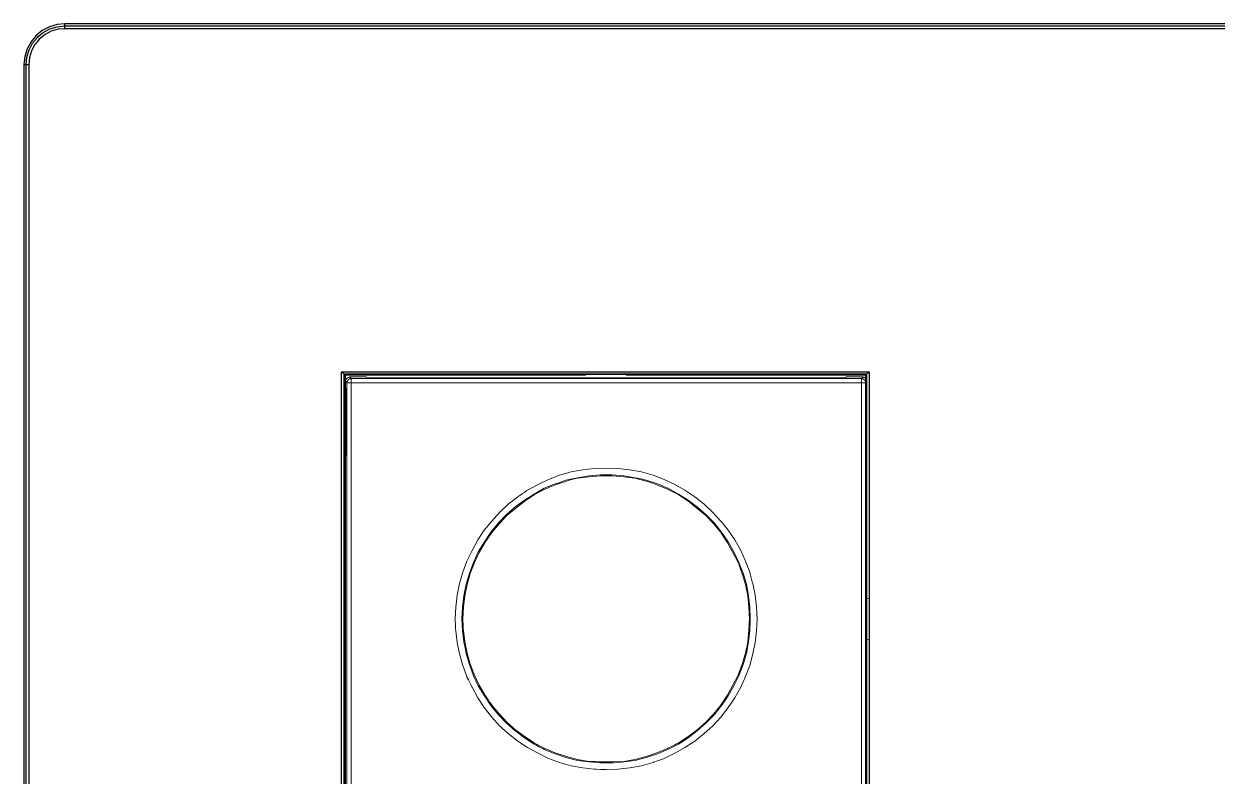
# Model space of a CAD drawing. Header units: centimetres. Extents: x -8.4 to 9.1, y -8.6 to 8.
# Drawn here: x -8.36 to 0.39, y 2.49 to 8 of the extents above; entities that cross this region are included whole.
import ezdxf

# ---------------------------------------------------------------- set-up
doc = ezdxf.new("R2010")
doc.units = ezdxf.units.CM
doc.header["$MEASUREMENT"] = 0
doc.layers.add('Layer 1', color=7, linetype='Continuous')

msp = doc.modelspace()

# ---------------------------------------------------------------- linework, layer by layer
at = {"layer": 'Layer 1', "lineweight": 25}
for points, knots in [([(-8.05745, 8.001), (-8.05745, 8.001), (-8.11389, 7.99747), (-8.11389, 7.99747), (-8.11389, 7.99747), (-8.11389, 7.99747), (-8.17034, 7.97983), (-8.17034, 7.97983), (-8.17034, 7.97983), (-8.17034, 7.97983), (-8.22325, 7.95161), (-8.22325, 7.95161), (-8.22325, 7.95161), (-8.22325, 7.95161), (-8.26912, 7.9128), (-8.26912, 7.9128), (-8.26912, 7.9128), (-8.26912, 7.9128), (-8.30439, 7.87047), (-8.30439, 7.87047), (-8.30439, 7.87047), (-8.30439, 7.87047), (-8.33262, 7.81755), (-8.33262, 7.81755), (-8.33262, 7.81755), (-8.33262, 7.81755), (-8.35025, 7.76111), (-8.35025, 7.76111), (-8.35025, 7.76111), (-8.35025, 7.76111), (-8.35731, 7.70113), (-8.35731, 7.70113)], [0, 0, 0, 0, 0.1111111, 0.1111111, 0.1111111, 0.1111111, 0.2222222, 0.2222222, 0.2222222, 0.2222222, 0.3333333, 0.3333333, 0.3333333, 0.3333333, 0.4444444, 0.4444444, 0.4444444, 0.4444445, 0.5555556, 0.5555556, 0.5555556, 0.5555556, 0.6666667, 0.6666667, 0.6666667, 0.6666667, 0.7777778, 0.7777778, 0.7777778, 0.7777778, 1, 1, 1, 1]), ([(-8.33967, 7.70113), (-8.33967, 7.70113), (-8.33614, 7.75758), (-8.33614, 7.75758), (-8.33614, 7.75758), (-8.33614, 7.75758), (-8.3185, 7.8105), (-8.3185, 7.8105), (-8.3185, 7.8105), (-8.3185, 7.8105), (-8.29381, 7.85988), (-8.29381, 7.85988), (-8.29381, 7.85988), (-8.29381, 7.85988), (-8.25853, 7.90222), (-8.25853, 7.90222), (-8.25853, 7.90222), (-8.25853, 7.90222), (-8.2162, 7.9375), (-8.2162, 7.9375), (-8.2162, 7.9375), (-8.2162, 7.9375), (-8.16681, 7.96572), (-8.16681, 7.96572), (-8.16681, 7.96572), (-8.16681, 7.96572), (-8.11389, 7.97983), (-8.11389, 7.97983), (-8.11389, 7.97983), (-8.11389, 7.97983), (-8.05745, 7.98688), (-8.05745, 7.98688)], [0, 0, 0, 0, 0.1111111, 0.1111111, 0.1111111, 0.1111111, 0.2222222, 0.2222222, 0.2222222, 0.2222222, 0.3333333, 0.3333333, 0.3333333, 0.3333333, 0.4444444, 0.4444444, 0.4444444, 0.4444445, 0.5555556, 0.5555556, 0.5555556, 0.5555556, 0.6666667, 0.6666667, 0.6666667, 0.6666667, 0.7777778, 0.7777778, 0.7777778, 0.7777778, 1, 1, 1, 1]), ([(-8.05745, 7.96572), (-8.05745, 7.96572), (-8.10684, 7.96219), (-8.10684, 7.96219), (-8.10684, 7.96219), (-8.10684, 7.96219), (-8.15623, 7.94808), (-8.15623, 7.94808), (-8.15623, 7.94808), (-8.15623, 7.94808), (-8.20209, 7.92338), (-8.20209, 7.92338), (-8.20209, 7.92338), (-8.20209, 7.92338), (-8.24442, 7.88811), (-8.24442, 7.88811), (-8.24442, 7.88811), (-8.24442, 7.88811), (-8.27617, 7.8493), (-8.27617, 7.8493), (-8.27617, 7.8493), (-8.27617, 7.8493), (-8.30087, 7.80344), (-8.30087, 7.80344), (-8.30087, 7.80344), (-8.30087, 7.80344), (-8.31498, 7.75405), (-8.31498, 7.75405), (-8.31498, 7.75405), (-8.31498, 7.75405), (-8.32203, 7.70113), (-8.32203, 7.70113)], [0, 0, 0, 0, 0.1111111, 0.1111111, 0.1111111, 0.1111111, 0.2222222, 0.2222222, 0.2222222, 0.2222222, 0.3333333, 0.3333333, 0.3333333, 0.3333333, 0.4444444, 0.4444444, 0.4444444, 0.4444445, 0.5555556, 0.5555556, 0.5555556, 0.5555556, 0.6666667, 0.6666667, 0.6666667, 0.6666667, 0.7777778, 0.7777778, 0.7777778, 0.7777778, 1, 1, 1, 1]), ([(-8.05745, 7.96572), (-8.05745, 7.96572), (-8.05745, 7.96925), (-8.05745, 7.96925), (-8.05745, 7.96925), (-8.05745, 7.96925), (-8.05745, 7.9763), (-8.05745, 7.9763), (-8.05745, 7.9763), (-8.05745, 7.9763), (-8.05745, 7.97983), (-8.05745, 7.97983), (-8.05745, 7.97983), (-8.05745, 7.97983), (-8.05745, 7.98336), (-8.05745, 7.98336), (-8.05745, 7.98336), (-8.05745, 7.98336), (-8.05745, 7.98688), (-8.05745, 7.98688)], [0, 0, 0, 0, 0.1666667, 0.1666667, 0.1666667, 0.1666667, 0.3333333, 0.3333333, 0.3333333, 0.3333333, 0.5, 0.5, 0.5, 0.5, 0.6666667, 0.6666667, 0.6666667, 0.6666667, 1, 1, 1, 1]), ([(-8.32203, 7.70113), (-8.32203, 7.70113), (-8.32556, 7.70113), (-8.32556, 7.70113), (-8.32556, 7.70113), (-8.32556, 7.70113), (-8.32909, 7.70113), (-8.32909, 7.70113), (-8.32909, 7.70113), (-8.32909, 7.70113), (-8.33262, 7.70113), (-8.33262, 7.70113), (-8.33262, 7.70113), (-8.33262, 7.70113), (-8.33614, 7.70113), (-8.33614, 7.70113), (-8.33614, 7.70113), (-8.33614, 7.70113), (-8.33967, 7.70113), (-8.33967, 7.70113)], [0, 0, 0, 0, 0.1666667, 0.1666667, 0.1666667, 0.1666667, 0.3333333, 0.3333333, 0.3333333, 0.3333333, 0.5, 0.5, 0.5, 0.5, 0.6666667, 0.6666667, 0.6666667, 0.6666667, 1, 1, 1, 1]), ([(-6.02898, 5.45394), (-6.02898, 5.45394), (-6.02545, 5.45041), (-6.02545, 5.45041), (-6.02545, 5.45041), (-6.02545, 5.45041), (-6.02192, 5.44688), (-6.02192, 5.44688), (-6.02192, 5.44688), (-6.02192, 5.44688), (-6.01839, 5.44336), (-6.01839, 5.44336), (-6.01839, 5.44336), (-6.01839, 5.44336), (-6.01487, 5.43983), (-6.01487, 5.43983), (-6.01487, 5.43983), (-6.01487, 5.43983), (-6.01134, 5.4363), (-6.01134, 5.4363)], [0, 0, 0, 0, 0.1666667, 0.1666667, 0.1666667, 0.1666667, 0.3333333, 0.3333333, 0.3333333, 0.3333333, 0.5, 0.5, 0.5, 0.5, 0.6666667, 0.6666667, 0.6666667, 0.6666667, 1, 1, 1, 1]), ([(-2.1837, 5.4363), (-2.1837, 5.4363), (-2.1837, 5.4363), (-2.1837, 5.4363), (-2.1837, 5.4363), (-2.1837, 5.4363), (-2.18017, 5.4363), (-2.18017, 5.4363), (-2.18017, 5.4363), (-2.18017, 5.4363), (-2.18017, 5.43983), (-2.18017, 5.43983), (-2.18017, 5.43983), (-2.18017, 5.43983), (-2.17664, 5.43983), (-2.17664, 5.43983), (-2.17664, 5.43983), (-2.17664, 5.43983), (-2.17311, 5.44336), (-2.17311, 5.44336), (-2.17311, 5.44336), (-2.17311, 5.44336), (-2.16959, 5.44688), (-2.16959, 5.44688), (-2.16959, 5.44688), (-2.16959, 5.44688), (-2.16606, 5.45041), (-2.16606, 5.45041), (-2.16606, 5.45041), (-2.16606, 5.45041), (-2.16253, 5.45394), (-2.16253, 5.45394)], [0, 0, 0, 0, 0.1111111, 0.1111111, 0.1111111, 0.1111111, 0.2222222, 0.2222222, 0.2222222, 0.2222222, 0.3333333, 0.3333333, 0.3333333, 0.3333333, 0.4444444, 0.4444444, 0.4444444, 0.4444445, 0.5555556, 0.5555556, 0.5555556, 0.5555556, 0.6666667, 0.6666667, 0.6666667, 0.6666667, 0.7777778, 0.7777778, 0.7777778, 0.7777778, 1, 1, 1, 1])]:
    msp.add_open_spline(points, degree=3, knots=knots, dxfattribs=at)
for points in [[(4.33917, 8.001), (4.33917, 8.001), (-8.05745, 8.001), (-8.05745, 8.001)], [(-8.05745, 7.98688), (-8.05745, 7.98688), (-8.05745, 8.001), (-8.05745, 8.001)], [(-8.05745, 7.98688), (-8.05745, 7.98688), (4.33917, 7.98688), (4.33917, 7.98688)], [(4.33917, 7.96572), (4.33917, 7.96572), (-8.05745, 7.96572), (-8.05745, 7.96572)], [(-8.35731, 7.70113), (-8.35731, 7.70113), (-8.35731, -3.937), (-8.35731, -3.937)], [(-8.33967, 7.70113), (-8.33967, 7.70113), (-8.35731, 7.70113), (-8.35731, 7.70113)], [(-8.33967, -3.937), (-8.33967, -3.937), (-8.33967, 7.70113), (-8.33967, 7.70113)], [(-8.32203, 7.70113), (-8.32203, 7.70113), (-8.32203, -3.937), (-8.32203, -3.937)], [(-6.02898, 5.45394), (-6.02898, 5.45394), (-2.16253, 5.45394), (-2.16253, 5.45394)], [(-6.02898, -1.68981), (-6.02898, -1.68981), (-6.02898, 5.45394), (-6.02898, 5.45394)], [(-6.01134, 5.4363), (-6.01134, 5.4363), (-6.01134, -1.67217), (-6.01134, -1.67217)], [(-2.1837, 5.4363), (-2.1837, 5.4363), (-6.01134, 5.4363), (-6.01134, 5.4363)], [(-6.00781, 5.43277), (-6.00781, 5.43277), (-6.01134, 5.4363), (-6.01134, 5.4363)], [(-6.00781, 5.43277), (-6.00781, 5.43277), (-6.00781, -1.66864), (-6.00781, -1.66864)], [(-2.18723, 5.43277), (-2.18723, 5.43277), (-6.00781, 5.43277), (-6.00781, 5.43277)], [(-2.18723, 5.43277), (-2.18723, 5.43277), (-2.1837, 5.4363), (-2.1837, 5.4363)], [(-2.18723, -1.66864), (-2.18723, -1.66864), (-2.18723, 5.43277), (-2.18723, 5.43277)], [(-2.1837, -1.67217), (-2.1837, -1.67217), (-2.1837, 5.4363), (-2.1837, 5.4363)], [(-2.16253, 5.45394), (-2.16253, 5.45394), (-2.16253, -1.68981), (-2.16253, -1.68981)]]:
    msp.add_open_spline(points, degree=3, dxfattribs=at)
at = {"layer": 'Layer 1', "color": 250, "lineweight": 20}
for points in [[(-4.24038, 5.42924), (-4.24038, 5.42924), (-6.00074, 5.42924), (-6.00074, 5.42924)], [(-6.00074, 5.42924), (-6.00074, 5.42924), (-6.00074, 3.79235), (-6.00074, 3.79235)], [(-4.24038, 5.42924), (-4.24038, 5.42924), (-4.24038, 5.4363), (-4.24038, 5.4363)], [(-3.94052, 5.42924), (-3.94052, 5.42924), (-3.94052, 5.4363), (-3.94052, 5.4363)], [(-2.18016, 5.42924), (-2.18016, 5.42924), (-3.94052, 5.42924), (-3.94052, 5.42924)], [(-2.18016, 3.79235), (-2.18016, 3.79235), (-2.18016, 5.42924), (-2.18016, 5.42924)], [(-5.99016, 5.3728), (-5.99016, 5.3728), (-6.00074, 5.38338), (-6.00074, 5.38338)], [(-5.99016, 1.91558), (-5.99016, 1.91558), (-5.99016, 5.3728), (-5.99016, 5.3728)], [(-5.96899, 5.41513), (-5.96899, 5.41513), (-5.95841, 5.40455), (-5.95841, 5.40455)], [(-5.84905, 5.41513), (-5.84905, 5.41513), (-5.96899, 5.41513), (-5.96899, 5.41513)], [(-5.95841, 5.40455), (-5.95841, 5.40455), (-2.21896, 5.40455), (-2.21896, 5.40455)], [(-5.95841, 5.3728), (-5.95841, 5.3728), (-5.95841, 1.91558), (-5.95841, 1.91558)], [(-2.21896, 5.3728), (-2.21896, 5.3728), (-5.95841, 5.3728), (-5.95841, 5.3728)], [(-5.84552, 5.40808), (-5.84552, 5.40808), (-5.84905, 5.41513), (-5.84905, 5.41513)], [(-5.84552, 5.40808), (-5.84552, 5.40808), (-2.33538, 5.40808), (-2.33538, 5.40808)], [(-2.32832, 5.41513), (-2.32832, 5.41513), (-2.33538, 5.40808), (-2.33538, 5.40808)], [(-2.20838, 5.41513), (-2.20838, 5.41513), (-2.32832, 5.41513), (-2.32832, 5.41513)], [(-2.21896, 5.40455), (-2.21896, 5.40455), (-2.20838, 5.41513), (-2.20838, 5.41513)], [(-2.21896, 1.91558), (-2.21896, 1.91558), (-2.21896, 5.3728), (-2.21896, 5.3728)], [(-2.18016, 5.38338), (-2.18016, 5.38338), (-2.19074, 5.3728), (-2.19074, 5.3728)], [(-2.19074, 5.3728), (-2.19074, 5.3728), (-2.19074, 1.91558), (-2.19074, 1.91558)], [(-6.00074, 5.33047), (-6.00074, 5.33047), (-5.99368, 5.33047), (-5.99368, 5.33047)], [(-5.99368, 5.33047), (-5.99368, 5.33047), (-5.99368, 4.84363), (-5.99368, 4.84363)], [(-2.18368, 4.84363), (-2.18368, 4.84363), (-2.18368, 5.33047), (-2.18368, 5.33047)], [(-2.18368, 5.33047), (-2.18368, 5.33047), (-2.18016, 5.33047), (-2.18016, 5.33047)], [(-5.99368, 4.84363), (-5.99368, 4.84363), (-6.00074, 4.84363), (-6.00074, 4.84363)], [(-2.18016, 4.84363), (-2.18016, 4.84363), (-2.18368, 4.84363), (-2.18368, 4.84363)], [(-6.00074, 3.79235), (-6.00074, 3.79235), (-6.00781, 3.79235), (-6.00781, 3.79235)], [(-6.00074, 3.79235), (-6.00074, 3.79235), (-6.00074, 3.49249), (-6.00074, 3.49249)], [(-2.18016, 3.49249), (-2.18016, 3.49249), (-2.18016, 3.79235), (-2.18016, 3.79235)], [(-2.16958, 3.79235), (-2.16958, 3.79235), (-2.18016, 3.79235), (-2.18016, 3.79235)], [(-6.00074, 3.49249), (-6.00074, 3.49249), (-6.00781, 3.49249), (-6.00781, 3.49249)], [(-6.00074, 3.49249), (-6.00074, 3.49249), (-6.00074, 0.2681), (-6.00074, 0.2681)], [(-2.18016, 0.2681), (-2.18016, 0.2681), (-2.18016, 3.49249), (-2.18016, 3.49249)], [(-2.16958, 3.49249), (-2.16958, 3.49249), (-2.18016, 3.49249), (-2.18016, 3.49249)]]:
    msp.add_open_spline(points, degree=3, dxfattribs=at)
for points, knots in [([(-6.00074, 5.38338), (-6.00074, 5.38338), (-6.00074, 5.39044), (-6.00074, 5.39044), (-6.00074, 5.39044), (-6.00074, 5.39044), (-5.99721, 5.39397), (-5.99721, 5.39397), (-5.99721, 5.39397), (-5.99721, 5.39397), (-5.99368, 5.40102), (-5.99368, 5.40102), (-5.99368, 5.40102), (-5.99368, 5.40102), (-5.99016, 5.40455), (-5.99016, 5.40455), (-5.99016, 5.40455), (-5.99016, 5.40455), (-5.98663, 5.40808), (-5.98663, 5.40808), (-5.98663, 5.40808), (-5.98663, 5.40808), (-5.97957, 5.4116), (-5.97957, 5.4116), (-5.97957, 5.4116), (-5.97957, 5.4116), (-5.97605, 5.4116), (-5.97605, 5.4116), (-5.97605, 5.4116), (-5.97605, 5.4116), (-5.96899, 5.41513), (-5.96899, 5.41513)], [0, 0, 0, 0, 0.1111111, 0.1111111, 0.1111111, 0.1111111, 0.2222222, 0.2222222, 0.2222222, 0.2222222, 0.3333333, 0.3333333, 0.3333333, 0.3333333, 0.4444444, 0.4444444, 0.4444444, 0.4444445, 0.5555556, 0.5555556, 0.5555556, 0.5555556, 0.6666667, 0.6666667, 0.6666667, 0.6666667, 0.7777778, 0.7777778, 0.7777778, 0.7777778, 1, 1, 1, 1]), ([(-5.95841, 5.40455), (-5.95841, 5.40455), (-5.96546, 5.40455), (-5.96546, 5.40455), (-5.96546, 5.40455), (-5.96546, 5.40455), (-5.96899, 5.40102), (-5.96899, 5.40102), (-5.96899, 5.40102), (-5.96899, 5.40102), (-5.97605, 5.39749), (-5.97605, 5.39749), (-5.97605, 5.39749), (-5.97605, 5.39749), (-5.97957, 5.39397), (-5.97957, 5.39397), (-5.97957, 5.39397), (-5.97957, 5.39397), (-5.9831, 5.39044), (-5.9831, 5.39044), (-5.9831, 5.39044), (-5.9831, 5.39044), (-5.98663, 5.38338), (-5.98663, 5.38338), (-5.98663, 5.38338), (-5.98663, 5.38338), (-5.99016, 5.37985), (-5.99016, 5.37985), (-5.99016, 5.37985), (-5.99016, 5.37985), (-5.99016, 5.3728), (-5.99016, 5.3728)], [0, 0, 0, 0, 0.1111111, 0.1111111, 0.1111111, 0.1111111, 0.2222222, 0.2222222, 0.2222222, 0.2222222, 0.3333333, 0.3333333, 0.3333333, 0.3333333, 0.4444444, 0.4444444, 0.4444444, 0.4444445, 0.5555556, 0.5555556, 0.5555556, 0.5555556, 0.6666667, 0.6666667, 0.6666667, 0.6666667, 0.7777778, 0.7777778, 0.7777778, 0.7777778, 1, 1, 1, 1]), ([(-5.99016, 5.3728), (-5.99016, 5.3728), (-5.99016, 5.3728), (-5.99016, 5.3728), (-5.99016, 5.3728), (-5.99016, 5.3728), (-5.98663, 5.3728), (-5.98663, 5.3728), (-5.98663, 5.3728), (-5.98663, 5.3728), (-5.9831, 5.3728), (-5.9831, 5.3728), (-5.9831, 5.3728), (-5.9831, 5.3728), (-5.97957, 5.3728), (-5.97957, 5.3728), (-5.97957, 5.3728), (-5.97957, 5.3728), (-5.97605, 5.3728), (-5.97605, 5.3728), (-5.97605, 5.3728), (-5.97605, 5.3728), (-5.96899, 5.3728), (-5.96899, 5.3728), (-5.96899, 5.3728), (-5.96899, 5.3728), (-5.96546, 5.3728), (-5.96546, 5.3728), (-5.96546, 5.3728), (-5.96546, 5.3728), (-5.95841, 5.3728), (-5.95841, 5.3728)], [0, 0, 0, 0, 0.1111111, 0.1111111, 0.1111111, 0.1111111, 0.2222222, 0.2222222, 0.2222222, 0.2222222, 0.3333333, 0.3333333, 0.3333333, 0.3333333, 0.4444444, 0.4444444, 0.4444444, 0.4444445, 0.5555556, 0.5555556, 0.5555556, 0.5555556, 0.6666667, 0.6666667, 0.6666667, 0.6666667, 0.7777778, 0.7777778, 0.7777778, 0.7777778, 1, 1, 1, 1]), ([(-5.95841, 5.40455), (-5.95841, 5.40455), (-5.95841, 5.40455), (-5.95841, 5.40455), (-5.95841, 5.40455), (-5.95841, 5.40455), (-5.95841, 5.40102), (-5.95841, 5.40102), (-5.95841, 5.40102), (-5.95841, 5.40102), (-5.95841, 5.39749), (-5.95841, 5.39749), (-5.95841, 5.39749), (-5.95841, 5.39749), (-5.95841, 5.39397), (-5.95841, 5.39397), (-5.95841, 5.39397), (-5.95841, 5.39397), (-5.95841, 5.39044), (-5.95841, 5.39044), (-5.95841, 5.39044), (-5.95841, 5.39044), (-5.95841, 5.38338), (-5.95841, 5.38338), (-5.95841, 5.38338), (-5.95841, 5.38338), (-5.95841, 5.37985), (-5.95841, 5.37985), (-5.95841, 5.37985), (-5.95841, 5.37985), (-5.95841, 5.3728), (-5.95841, 5.3728)], [0, 0, 0, 0, 0.1111111, 0.1111111, 0.1111111, 0.1111111, 0.2222222, 0.2222222, 0.2222222, 0.2222222, 0.3333333, 0.3333333, 0.3333333, 0.3333333, 0.4444444, 0.4444444, 0.4444444, 0.4444445, 0.5555556, 0.5555556, 0.5555556, 0.5555556, 0.6666667, 0.6666667, 0.6666667, 0.6666667, 0.7777778, 0.7777778, 0.7777778, 0.7777778, 1, 1, 1, 1]), ([(-2.21896, 5.3728), (-2.21896, 5.3728), (-2.21896, 5.37985), (-2.21896, 5.37985), (-2.21896, 5.37985), (-2.21896, 5.37985), (-2.21896, 5.38338), (-2.21896, 5.38338), (-2.21896, 5.38338), (-2.21896, 5.38338), (-2.21896, 5.39044), (-2.21896, 5.39044), (-2.21896, 5.39044), (-2.21896, 5.39044), (-2.21896, 5.39397), (-2.21896, 5.39397), (-2.21896, 5.39397), (-2.21896, 5.39397), (-2.21896, 5.39749), (-2.21896, 5.39749), (-2.21896, 5.39749), (-2.21896, 5.39749), (-2.21896, 5.40102), (-2.21896, 5.40102), (-2.21896, 5.40102), (-2.21896, 5.40102), (-2.21896, 5.40455), (-2.21896, 5.40455)], [0, 0, 0, 0, 0.125, 0.125, 0.125, 0.125, 0.25, 0.25, 0.25, 0.25, 0.375, 0.375, 0.375, 0.375, 0.5, 0.5, 0.5, 0.5, 0.625, 0.625, 0.625, 0.625, 0.75, 0.75, 0.75, 0.75, 1, 1, 1, 1]), ([(-2.19074, 5.3728), (-2.19074, 5.3728), (-2.19074, 5.37985), (-2.19074, 5.37985), (-2.19074, 5.37985), (-2.19074, 5.37985), (-2.19074, 5.38338), (-2.19074, 5.38338), (-2.19074, 5.38338), (-2.19074, 5.38338), (-2.19427, 5.39044), (-2.19427, 5.39044), (-2.19427, 5.39044), (-2.19427, 5.39044), (-2.1978, 5.39397), (-2.1978, 5.39397), (-2.1978, 5.39397), (-2.1978, 5.39397), (-2.20485, 5.39749), (-2.20485, 5.39749), (-2.20485, 5.39749), (-2.20485, 5.39749), (-2.20838, 5.40102), (-2.20838, 5.40102), (-2.20838, 5.40102), (-2.20838, 5.40102), (-2.21543, 5.40455), (-2.21543, 5.40455), (-2.21543, 5.40455), (-2.21543, 5.40455), (-2.21896, 5.40455), (-2.21896, 5.40455)], [0, 0, 0, 0, 0.1111111, 0.1111111, 0.1111111, 0.1111111, 0.2222222, 0.2222222, 0.2222222, 0.2222222, 0.3333333, 0.3333333, 0.3333333, 0.3333333, 0.4444444, 0.4444444, 0.4444444, 0.4444445, 0.5555556, 0.5555556, 0.5555556, 0.5555556, 0.6666667, 0.6666667, 0.6666667, 0.6666667, 0.7777778, 0.7777778, 0.7777778, 0.7777778, 1, 1, 1, 1]), ([(-2.21896, 5.3728), (-2.21896, 5.3728), (-2.21543, 5.3728), (-2.21543, 5.3728), (-2.21543, 5.3728), (-2.21543, 5.3728), (-2.20838, 5.3728), (-2.20838, 5.3728), (-2.20838, 5.3728), (-2.20838, 5.3728), (-2.20485, 5.3728), (-2.20485, 5.3728), (-2.20485, 5.3728), (-2.20485, 5.3728), (-2.1978, 5.3728), (-2.1978, 5.3728), (-2.1978, 5.3728), (-2.1978, 5.3728), (-2.19427, 5.3728), (-2.19427, 5.3728), (-2.19427, 5.3728), (-2.19427, 5.3728), (-2.19074, 5.3728), (-2.19074, 5.3728)], [0, 0, 0, 0, 0.1428571, 0.1428571, 0.1428571, 0.1428572, 0.2857143, 0.2857143, 0.2857143, 0.2857143, 0.4285714, 0.4285714, 0.4285714, 0.4285714, 0.5714286, 0.5714286, 0.5714286, 0.5714286, 0.7142857, 0.7142857, 0.7142857, 0.7142857, 1, 1, 1, 1]), ([(-2.20838, 5.41513), (-2.20838, 5.41513), (-2.20485, 5.4116), (-2.20485, 5.4116), (-2.20485, 5.4116), (-2.20485, 5.4116), (-2.1978, 5.4116), (-2.1978, 5.4116), (-2.1978, 5.4116), (-2.1978, 5.4116), (-2.19427, 5.40808), (-2.19427, 5.40808), (-2.19427, 5.40808), (-2.19427, 5.40808), (-2.18721, 5.40455), (-2.18721, 5.40455), (-2.18721, 5.40455), (-2.18721, 5.40455), (-2.18368, 5.40102), (-2.18368, 5.40102), (-2.18368, 5.40102), (-2.18368, 5.40102), (-2.18016, 5.39397), (-2.18016, 5.39397), (-2.18016, 5.39397), (-2.18016, 5.39397), (-2.18016, 5.39044), (-2.18016, 5.39044), (-2.18016, 5.39044), (-2.18016, 5.39044), (-2.18016, 5.38338), (-2.18016, 5.38338)], [0, 0, 0, 0, 0.1111111, 0.1111111, 0.1111111, 0.1111111, 0.2222222, 0.2222222, 0.2222222, 0.2222222, 0.3333333, 0.3333333, 0.3333333, 0.3333333, 0.4444444, 0.4444444, 0.4444444, 0.4444445, 0.5555556, 0.5555556, 0.5555556, 0.5555556, 0.6666667, 0.6666667, 0.6666667, 0.6666667, 0.7777778, 0.7777778, 0.7777778, 0.7777778, 1, 1, 1, 1]), ([(-5.19641, 3.64419), (-5.19641, 3.64419), (-5.19288, 3.72885), (-5.19288, 3.72885), (-5.19288, 3.72885), (-5.19288, 3.72885), (-5.1823, 3.81705), (-5.1823, 3.81705), (-5.1823, 3.81705), (-5.1823, 3.81705), (-5.16466, 3.90172), (-5.16466, 3.90172), (-5.16466, 3.90172), (-5.16466, 3.90172), (-5.13996, 3.98638), (-5.13996, 3.98638), (-5.13996, 3.98638), (-5.13996, 3.98638), (-5.11174, 4.06752), (-5.11174, 4.06752), (-5.11174, 4.06752), (-5.11174, 4.06752), (-5.07293, 4.14513), (-5.07293, 4.14513), (-5.07293, 4.14513), (-5.07293, 4.14513), (-5.0306, 4.22274), (-5.0306, 4.22274), (-5.0306, 4.22274), (-5.0306, 4.22274), (-4.98474, 4.2933), (-4.98474, 4.2933), (-4.98474, 4.2933), (-4.98474, 4.2933), (-4.9283, 4.36033), (-4.9283, 4.36033), (-4.9283, 4.36033), (-4.9283, 4.36033), (-4.87185, 4.42383), (-4.87185, 4.42383), (-4.87185, 4.42383), (-4.87185, 4.42383), (-4.80835, 4.4838), (-4.80835, 4.4838), (-4.80835, 4.4838), (-4.80835, 4.4838), (-4.7378, 4.53672), (-4.7378, 4.53672), (-4.7378, 4.53672), (-4.7378, 4.53672), (-4.66724, 4.5861), (-4.66724, 4.5861), (-4.66724, 4.5861), (-4.66724, 4.5861), (-4.58963, 4.62844), (-4.58963, 4.62844), (-4.58963, 4.62844), (-4.58963, 4.62844), (-4.51202, 4.66372), (-4.51202, 4.66372), (-4.51202, 4.66372), (-4.51202, 4.66372), (-4.43088, 4.69547), (-4.43088, 4.69547), (-4.43088, 4.69547), (-4.43088, 4.69547), (-4.34621, 4.72016), (-4.34621, 4.72016), (-4.34621, 4.72016), (-4.34621, 4.72016), (-4.26155, 4.73427), (-4.26155, 4.73427), (-4.26155, 4.73427), (-4.26155, 4.73427), (-4.17688, 4.74485), (-4.17688, 4.74485), (-4.17688, 4.74485), (-4.17688, 4.74485), (-4.08868, 4.74838), (-4.08868, 4.74838), (-4.08868, 4.74838), (-4.08868, 4.74838), (-4.00402, 4.74485), (-4.00402, 4.74485), (-4.00402, 4.74485), (-4.00402, 4.74485), (-3.91582, 4.73427), (-3.91582, 4.73427), (-3.91582, 4.73427), (-3.91582, 4.73427), (-3.83116, 4.72016), (-3.83116, 4.72016), (-3.83116, 4.72016), (-3.83116, 4.72016), (-3.74649, 4.69547), (-3.74649, 4.69547), (-3.74649, 4.69547), (-3.74649, 4.69547), (-3.66535, 4.66372), (-3.66535, 4.66372), (-3.66535, 4.66372), (-3.66535, 4.66372), (-3.58774, 4.62844), (-3.58774, 4.62844), (-3.58774, 4.62844), (-3.58774, 4.62844), (-3.51366, 4.5861), (-3.51366, 4.5861), (-3.51366, 4.5861), (-3.51366, 4.5861), (-3.43957, 4.53672), (-3.43957, 4.53672), (-3.43957, 4.53672), (-3.43957, 4.53672), (-3.37255, 4.4838), (-3.37255, 4.4838), (-3.37255, 4.4838), (-3.37255, 4.4838), (-3.30905, 4.42383), (-3.30905, 4.42383), (-3.30905, 4.42383), (-3.30905, 4.42383), (-3.24907, 4.36033), (-3.24907, 4.36033), (-3.24907, 4.36033), (-3.24907, 4.36033), (-3.19616, 4.2933), (-3.19616, 4.2933), (-3.19616, 4.2933), (-3.19616, 4.2933), (-3.14677, 4.22274), (-3.14677, 4.22274), (-3.14677, 4.22274), (-3.14677, 4.22274), (-3.10443, 4.14513), (-3.10443, 4.14513), (-3.10443, 4.14513), (-3.10443, 4.14513), (-3.06916, 4.06752), (-3.06916, 4.06752), (-3.06916, 4.06752), (-3.06916, 4.06752), (-3.03741, 3.98638), (-3.03741, 3.98638), (-3.03741, 3.98638), (-3.03741, 3.98638), (-3.01624, 3.90172), (-3.01624, 3.90172), (-3.01624, 3.90172), (-3.01624, 3.90172), (-2.9986, 3.81705), (-2.9986, 3.81705), (-2.9986, 3.81705), (-2.9986, 3.81705), (-2.98802, 3.72885), (-2.98802, 3.72885), (-2.98802, 3.72885), (-2.98802, 3.72885), (-2.98449, 3.64419), (-2.98449, 3.64419), (-2.98449, 3.64419), (-2.98449, 3.64419), (-2.98802, 3.55599), (-2.98802, 3.55599), (-2.98802, 3.55599), (-2.98802, 3.55599), (-2.9986, 3.47133), (-2.9986, 3.47133), (-2.9986, 3.47133), (-2.9986, 3.47133), (-3.01624, 3.38666), (-3.01624, 3.38666), (-3.01624, 3.38666), (-3.01624, 3.38666), (-3.03741, 3.30199), (-3.03741, 3.30199), (-3.03741, 3.30199), (-3.03741, 3.30199), (-3.06916, 3.22085), (-3.06916, 3.22085), (-3.06916, 3.22085), (-3.06916, 3.22085), (-3.10443, 3.14324), (-3.10443, 3.14324), (-3.10443, 3.14324), (-3.10443, 3.14324), (-3.14677, 3.06563), (-3.14677, 3.06563), (-3.14677, 3.06563), (-3.14677, 3.06563), (-3.19616, 2.99508), (-3.19616, 2.99508), (-3.19616, 2.99508), (-3.19616, 2.99508), (-3.24907, 2.92452), (-3.24907, 2.92452), (-3.24907, 2.92452), (-3.24907, 2.92452), (-3.30905, 2.86102), (-3.30905, 2.86102), (-3.30905, 2.86102), (-3.30905, 2.86102), (-3.37255, 2.80458), (-3.37255, 2.80458), (-3.37255, 2.80458), (-3.37255, 2.80458), (-3.43957, 2.74813), (-3.43957, 2.74813), (-3.43957, 2.74813), (-3.43957, 2.74813), (-3.51366, 2.70227), (-3.51366, 2.70227), (-3.51366, 2.70227), (-3.51366, 2.70227), (-3.58774, 2.65994), (-3.58774, 2.65994), (-3.58774, 2.65994), (-3.58774, 2.65994), (-3.66535, 2.62113), (-3.66535, 2.62113), (-3.66535, 2.62113), (-3.66535, 2.62113), (-3.74649, 2.59291), (-3.74649, 2.59291), (-3.74649, 2.59291), (-3.74649, 2.59291), (-3.83116, 2.56822), (-3.83116, 2.56822), (-3.83116, 2.56822), (-3.83116, 2.56822), (-3.91582, 2.5541), (-3.91582, 2.5541), (-3.91582, 2.5541), (-3.91582, 2.5541), (-4.00402, 2.54352), (-4.00402, 2.54352), (-4.00402, 2.54352), (-4.00402, 2.54352), (-4.08868, 2.53999), (-4.08868, 2.53999), (-4.08868, 2.53999), (-4.08868, 2.53999), (-4.17688, 2.54352), (-4.17688, 2.54352), (-4.17688, 2.54352), (-4.17688, 2.54352), (-4.26155, 2.5541), (-4.26155, 2.5541), (-4.26155, 2.5541), (-4.26155, 2.5541), (-4.34621, 2.56822), (-4.34621, 2.56822), (-4.34621, 2.56822), (-4.34621, 2.56822), (-4.43088, 2.59291), (-4.43088, 2.59291), (-4.43088, 2.59291), (-4.43088, 2.59291), (-4.51202, 2.62113), (-4.51202, 2.62113), (-4.51202, 2.62113), (-4.51202, 2.62113), (-4.58963, 2.65994), (-4.58963, 2.65994), (-4.58963, 2.65994), (-4.58963, 2.65994), (-4.66724, 2.70227), (-4.66724, 2.70227), (-4.66724, 2.70227), (-4.66724, 2.70227), (-4.7378, 2.74813), (-4.7378, 2.74813), (-4.7378, 2.74813), (-4.7378, 2.74813), (-4.80835, 2.80458), (-4.80835, 2.80458), (-4.80835, 2.80458), (-4.80835, 2.80458), (-4.87185, 2.86102), (-4.87185, 2.86102), (-4.87185, 2.86102), (-4.87185, 2.86102), (-4.9283, 2.92452), (-4.9283, 2.92452), (-4.9283, 2.92452), (-4.9283, 2.92452), (-4.98474, 2.99508), (-4.98474, 2.99508), (-4.98474, 2.99508), (-4.98474, 2.99508), (-5.0306, 3.06563), (-5.0306, 3.06563), (-5.0306, 3.06563), (-5.0306, 3.06563), (-5.07293, 3.14324), (-5.07293, 3.14324), (-5.07293, 3.14324), (-5.07293, 3.14324), (-5.11174, 3.22085), (-5.11174, 3.22085), (-5.11174, 3.22085), (-5.11174, 3.22085), (-5.13996, 3.30199), (-5.13996, 3.30199), (-5.13996, 3.30199), (-5.13996, 3.30199), (-5.16466, 3.38666), (-5.16466, 3.38666), (-5.16466, 3.38666), (-5.16466, 3.38666), (-5.1823, 3.47133), (-5.1823, 3.47133), (-5.1823, 3.47133), (-5.1823, 3.47133), (-5.19288, 3.55599), (-5.19288, 3.55599), (-5.19288, 3.55599), (-5.19288, 3.55599), (-5.19641, 3.64419), (-5.19641, 3.64419)], [0, 0, 0, 0, 0.0123457, 0.0123457, 0.0123457, 0.0123457, 0.0246914, 0.0246914, 0.0246914, 0.0246914, 0.037037, 0.037037, 0.037037, 0.037037, 0.0493827, 0.0493827, 0.0493827, 0.0493827, 0.0617284, 0.0617284, 0.0617284, 0.0617284, 0.0740741, 0.0740741, 0.0740741, 0.0740741, 0.0864198, 0.0864198, 0.0864198, 0.0864198, 0.0987654, 0.0987654, 0.0987654, 0.0987654, 0.1111111, 0.1111111, 0.1111111, 0.1111111, 0.1234568, 0.1234568, 0.1234568, 0.1234568, 0.1358025, 0.1358025, 0.1358025, 0.1358025, 0.1481481, 0.1481481, 0.1481481, 0.1481482, 0.1604938, 0.1604938, 0.1604938, 0.1604938, 0.1728395, 0.1728395, 0.1728395, 0.1728395, 0.1851852, 0.1851852, 0.1851852, 0.1851852, 0.1975309, 0.1975309, 0.1975309, 0.1975309, 0.2098765, 0.2098765, 0.2098765, 0.2098766, 0.2222222, 0.2222222, 0.2222222, 0.2222222, 0.2345679, 0.2345679, 0.2345679, 0.2345679, 0.2469136, 0.2469136, 0.2469136, 0.2469136, 0.2592593, 0.2592593, 0.2592593, 0.2592593, 0.2716049, 0.2716049, 0.2716049, 0.2716049, 0.2839506, 0.2839506, 0.2839506, 0.2839506, 0.2962963, 0.2962963, 0.2962963, 0.2962963, 0.308642, 0.308642, 0.308642, 0.308642, 0.3209877, 0.3209877, 0.3209877, 0.3209877, 0.3333333, 0.3333333, 0.3333333, 0.3333333, 0.345679, 0.345679, 0.345679, 0.345679, 0.3580247, 0.3580247, 0.3580247, 0.3580247, 0.3703704, 0.3703704, 0.3703704, 0.3703704, 0.382716, 0.382716, 0.382716, 0.3827161, 0.3950617, 0.3950617, 0.3950617, 0.3950617, 0.4074074, 0.4074074, 0.4074074, 0.4074074, 0.4197531, 0.4197531, 0.4197531, 0.4197531, 0.4320988, 0.4320988, 0.4320988, 0.4320988, 0.4444444, 0.4444444, 0.4444444, 0.4444445, 0.4567901, 0.4567901, 0.4567901, 0.4567901, 0.4691358, 0.4691358, 0.4691358, 0.4691358, 0.4814815, 0.4814815, 0.4814815, 0.4814815, 0.4938272, 0.4938272, 0.4938272, 0.4938272, 0.5061728, 0.5061728, 0.5061728, 0.5061728, 0.5185185, 0.5185185, 0.5185185, 0.5185185, 0.5308642, 0.5308642, 0.5308642, 0.5308642, 0.5432099, 0.5432099, 0.5432099, 0.5432099, 0.5555556, 0.5555556, 0.5555556, 0.5555556, 0.5679012, 0.5679012, 0.5679012, 0.5679012, 0.5802469, 0.5802469, 0.5802469, 0.5802469, 0.5925926, 0.5925926, 0.5925926, 0.5925926, 0.6049383, 0.6049383, 0.6049383, 0.6049383, 0.617284, 0.617284, 0.617284, 0.617284, 0.6296296, 0.6296296, 0.6296296, 0.6296296, 0.6419753, 0.6419753, 0.6419753, 0.6419753, 0.654321, 0.654321, 0.654321, 0.654321, 0.6666667, 0.6666667, 0.6666667, 0.6666667, 0.6790123, 0.6790123, 0.6790123, 0.6790124, 0.691358, 0.691358, 0.691358, 0.691358, 0.7037037, 0.7037037, 0.7037037, 0.7037037, 0.7160494, 0.7160494, 0.7160494, 0.7160494, 0.7283951, 0.7283951, 0.7283951, 0.7283951, 0.7407407, 0.7407407, 0.7407407, 0.7407408, 0.7530864, 0.7530864, 0.7530864, 0.7530864, 0.7654321, 0.7654321, 0.7654321, 0.7654321, 0.7777778, 0.7777778, 0.7777778, 0.7777778, 0.7901235, 0.7901235, 0.7901235, 0.7901235, 0.8024691, 0.8024691, 0.8024691, 0.8024691, 0.8148148, 0.8148148, 0.8148148, 0.8148148, 0.8271605, 0.8271605, 0.8271605, 0.8271605, 0.8395062, 0.8395062, 0.8395062, 0.8395062, 0.8518519, 0.8518519, 0.8518519, 0.8518519, 0.8641975, 0.8641975, 0.8641975, 0.8641975, 0.8765432, 0.8765432, 0.8765432, 0.8765432, 0.8888889, 0.8888889, 0.8888889, 0.8888889, 0.9012346, 0.9012346, 0.9012346, 0.9012346, 0.9135802, 0.9135802, 0.9135802, 0.9135803, 0.9259259, 0.9259259, 0.9259259, 0.9259259, 0.9382716, 0.9382716, 0.9382716, 0.9382716, 0.9506173, 0.9506173, 0.9506173, 0.9506173, 0.962963, 0.962963, 0.962963, 0.962963, 0.9753086, 0.9753086, 0.9753086, 0.9753087, 1, 1, 1, 1]), ([(-3.03388, 3.64419), (-3.03388, 3.64419), (-3.03741, 3.72885), (-3.03741, 3.72885), (-3.03741, 3.72885), (-3.03741, 3.72885), (-3.04799, 3.81352), (-3.04799, 3.81352), (-3.04799, 3.81352), (-3.04799, 3.81352), (-3.0621, 3.89819), (-3.0621, 3.89819), (-3.0621, 3.89819), (-3.0621, 3.89819), (-3.0868, 3.97933), (-3.0868, 3.97933), (-3.0868, 3.97933), (-3.0868, 3.97933), (-3.11855, 4.05694), (-3.11855, 4.05694), (-3.11855, 4.05694), (-3.11855, 4.05694), (-3.15382, 4.13455), (-3.15382, 4.13455), (-3.15382, 4.13455), (-3.15382, 4.13455), (-3.19616, 4.20863), (-3.19616, 4.20863), (-3.19616, 4.20863), (-3.19616, 4.20863), (-3.24555, 4.27919), (-3.24555, 4.27919), (-3.24555, 4.27919), (-3.24555, 4.27919), (-3.29846, 4.34622), (-3.29846, 4.34622), (-3.29846, 4.34622), (-3.29846, 4.34622), (-3.35843, 4.40619), (-3.35843, 4.40619), (-3.35843, 4.40619), (-3.35843, 4.40619), (-3.42193, 4.46263), (-3.42193, 4.46263), (-3.42193, 4.46263), (-3.42193, 4.46263), (-3.48896, 4.51202), (-3.48896, 4.51202), (-3.48896, 4.51202), (-3.48896, 4.51202), (-3.55952, 4.55788), (-3.55952, 4.55788), (-3.55952, 4.55788), (-3.55952, 4.55788), (-3.63713, 4.60022), (-3.63713, 4.60022), (-3.63713, 4.60022), (-3.63713, 4.60022), (-3.71474, 4.63197), (-3.71474, 4.63197), (-3.71474, 4.63197), (-3.71474, 4.63197), (-3.79588, 4.66019), (-3.79588, 4.66019), (-3.79588, 4.66019), (-3.79588, 4.66019), (-3.87702, 4.67783), (-3.87702, 4.67783), (-3.87702, 4.67783), (-3.87702, 4.67783), (-3.96168, 4.69194), (-3.96168, 4.69194), (-3.96168, 4.69194), (-3.96168, 4.69194), (-4.04635, 4.69899), (-4.04635, 4.69899), (-4.04635, 4.69899), (-4.04635, 4.69899), (-4.13102, 4.69899), (-4.13102, 4.69899), (-4.13102, 4.69899), (-4.13102, 4.69899), (-4.21568, 4.69194), (-4.21568, 4.69194), (-4.21568, 4.69194), (-4.21568, 4.69194), (-4.30035, 4.67783), (-4.30035, 4.67783), (-4.30035, 4.67783), (-4.30035, 4.67783), (-4.38502, 4.66019), (-4.38502, 4.66019), (-4.38502, 4.66019), (-4.38502, 4.66019), (-4.46263, 4.63197), (-4.46263, 4.63197), (-4.46263, 4.63197), (-4.46263, 4.63197), (-4.54377, 4.60022), (-4.54377, 4.60022), (-4.54377, 4.60022), (-4.54377, 4.60022), (-4.61785, 4.55788), (-4.61785, 4.55788), (-4.61785, 4.55788), (-4.61785, 4.55788), (-4.68841, 4.51202), (-4.68841, 4.51202), (-4.68841, 4.51202), (-4.68841, 4.51202), (-4.75896, 4.46263), (-4.75896, 4.46263), (-4.75896, 4.46263), (-4.75896, 4.46263), (-4.82246, 4.40619), (-4.82246, 4.40619), (-4.82246, 4.40619), (-4.82246, 4.40619), (-4.87891, 4.34622), (-4.87891, 4.34622), (-4.87891, 4.34622), (-4.87891, 4.34622), (-4.93535, 4.27919), (-4.93535, 4.27919), (-4.93535, 4.27919), (-4.93535, 4.27919), (-4.98121, 4.20863), (-4.98121, 4.20863), (-4.98121, 4.20863), (-4.98121, 4.20863), (-5.02707, 4.13455), (-5.02707, 4.13455), (-5.02707, 4.13455), (-5.02707, 4.13455), (-5.06235, 4.05694), (-5.06235, 4.05694), (-5.06235, 4.05694), (-5.06235, 4.05694), (-5.09057, 3.97933), (-5.09057, 3.97933), (-5.09057, 3.97933), (-5.09057, 3.97933), (-5.11527, 3.89819), (-5.11527, 3.89819), (-5.11527, 3.89819), (-5.11527, 3.89819), (-5.13291, 3.81352), (-5.13291, 3.81352), (-5.13291, 3.81352), (-5.13291, 3.81352), (-5.14349, 3.72885), (-5.14349, 3.72885), (-5.14349, 3.72885), (-5.14349, 3.72885), (-5.14702, 3.64419), (-5.14702, 3.64419), (-5.14702, 3.64419), (-5.14702, 3.64419), (-5.14349, 3.55952), (-5.14349, 3.55952), (-5.14349, 3.55952), (-5.14349, 3.55952), (-5.13291, 3.47485), (-5.13291, 3.47485), (-5.13291, 3.47485), (-5.13291, 3.47485), (-5.11527, 3.39019), (-5.11527, 3.39019), (-5.11527, 3.39019), (-5.11527, 3.39019), (-5.09057, 3.30905), (-5.09057, 3.30905), (-5.09057, 3.30905), (-5.09057, 3.30905), (-5.06235, 3.22791), (-5.06235, 3.22791), (-5.06235, 3.22791), (-5.06235, 3.22791), (-5.02707, 3.15383), (-5.02707, 3.15383), (-5.02707, 3.15383), (-5.02707, 3.15383), (-4.98121, 3.07974), (-4.98121, 3.07974), (-4.98121, 3.07974), (-4.98121, 3.07974), (-4.93535, 3.00919), (-4.93535, 3.00919), (-4.93535, 3.00919), (-4.93535, 3.00919), (-4.87891, 2.94216), (-4.87891, 2.94216), (-4.87891, 2.94216), (-4.87891, 2.94216), (-4.82246, 2.88219), (-4.82246, 2.88219), (-4.82246, 2.88219), (-4.82246, 2.88219), (-4.75896, 2.82574), (-4.75896, 2.82574), (-4.75896, 2.82574), (-4.75896, 2.82574), (-4.68841, 2.77283), (-4.68841, 2.77283), (-4.68841, 2.77283), (-4.68841, 2.77283), (-4.61785, 2.72697), (-4.61785, 2.72697), (-4.61785, 2.72697), (-4.61785, 2.72697), (-4.54377, 2.68816), (-4.54377, 2.68816), (-4.54377, 2.68816), (-4.54377, 2.68816), (-4.46263, 2.65641), (-4.46263, 2.65641), (-4.46263, 2.65641), (-4.46263, 2.65641), (-4.38502, 2.62819), (-4.38502, 2.62819), (-4.38502, 2.62819), (-4.38502, 2.62819), (-4.30035, 2.60702), (-4.30035, 2.60702), (-4.30035, 2.60702), (-4.30035, 2.60702), (-4.21568, 2.59644), (-4.21568, 2.59644), (-4.21568, 2.59644), (-4.21568, 2.59644), (-4.13102, 2.58938), (-4.13102, 2.58938), (-4.13102, 2.58938), (-4.13102, 2.58938), (-4.04635, 2.58938), (-4.04635, 2.58938), (-4.04635, 2.58938), (-4.04635, 2.58938), (-3.96168, 2.59644), (-3.96168, 2.59644), (-3.96168, 2.59644), (-3.96168, 2.59644), (-3.87702, 2.60702), (-3.87702, 2.60702), (-3.87702, 2.60702), (-3.87702, 2.60702), (-3.79588, 2.62819), (-3.79588, 2.62819), (-3.79588, 2.62819), (-3.79588, 2.62819), (-3.71474, 2.65641), (-3.71474, 2.65641), (-3.71474, 2.65641), (-3.71474, 2.65641), (-3.63713, 2.68816), (-3.63713, 2.68816), (-3.63713, 2.68816), (-3.63713, 2.68816), (-3.55952, 2.72697), (-3.55952, 2.72697), (-3.55952, 2.72697), (-3.55952, 2.72697), (-3.48896, 2.77283), (-3.48896, 2.77283), (-3.48896, 2.77283), (-3.48896, 2.77283), (-3.42193, 2.82574), (-3.42193, 2.82574), (-3.42193, 2.82574), (-3.42193, 2.82574), (-3.35843, 2.88219), (-3.35843, 2.88219), (-3.35843, 2.88219), (-3.35843, 2.88219), (-3.29846, 2.94216), (-3.29846, 2.94216), (-3.29846, 2.94216), (-3.29846, 2.94216), (-3.24555, 3.00919), (-3.24555, 3.00919), (-3.24555, 3.00919), (-3.24555, 3.00919), (-3.19616, 3.07974), (-3.19616, 3.07974), (-3.19616, 3.07974), (-3.19616, 3.07974), (-3.15382, 3.15383), (-3.15382, 3.15383), (-3.15382, 3.15383), (-3.15382, 3.15383), (-3.11855, 3.22791), (-3.11855, 3.22791), (-3.11855, 3.22791), (-3.11855, 3.22791), (-3.0868, 3.30905), (-3.0868, 3.30905), (-3.0868, 3.30905), (-3.0868, 3.30905), (-3.0621, 3.39019), (-3.0621, 3.39019), (-3.0621, 3.39019), (-3.0621, 3.39019), (-3.04799, 3.47485), (-3.04799, 3.47485), (-3.04799, 3.47485), (-3.04799, 3.47485), (-3.03741, 3.55952), (-3.03741, 3.55952), (-3.03741, 3.55952), (-3.03741, 3.55952), (-3.03388, 3.64419), (-3.03388, 3.64419)], [0, 0, 0, 0, 0.0126582, 0.0126582, 0.0126582, 0.0126582, 0.0253165, 0.0253165, 0.0253165, 0.0253165, 0.0379747, 0.0379747, 0.0379747, 0.0379747, 0.0506329, 0.0506329, 0.0506329, 0.0506329, 0.0632911, 0.0632911, 0.0632911, 0.0632911, 0.0759494, 0.0759494, 0.0759494, 0.0759494, 0.0886076, 0.0886076, 0.0886076, 0.0886076, 0.1012658, 0.1012658, 0.1012658, 0.1012658, 0.1139241, 0.1139241, 0.1139241, 0.1139241, 0.1265823, 0.1265823, 0.1265823, 0.1265823, 0.1392405, 0.1392405, 0.1392405, 0.1392405, 0.1518987, 0.1518987, 0.1518987, 0.1518987, 0.164557, 0.164557, 0.164557, 0.164557, 0.1772152, 0.1772152, 0.1772152, 0.1772152, 0.1898734, 0.1898734, 0.1898734, 0.1898734, 0.2025316, 0.2025316, 0.2025316, 0.2025317, 0.2151899, 0.2151899, 0.2151899, 0.2151899, 0.2278481, 0.2278481, 0.2278481, 0.2278481, 0.2405063, 0.2405063, 0.2405063, 0.2405063, 0.2531646, 0.2531646, 0.2531646, 0.2531646, 0.2658228, 0.2658228, 0.2658228, 0.2658228, 0.278481, 0.278481, 0.278481, 0.278481, 0.2911392, 0.2911392, 0.2911392, 0.2911393, 0.3037975, 0.3037975, 0.3037975, 0.3037975, 0.3164557, 0.3164557, 0.3164557, 0.3164557, 0.3291139, 0.3291139, 0.3291139, 0.3291139, 0.3417722, 0.3417722, 0.3417722, 0.3417722, 0.3544304, 0.3544304, 0.3544304, 0.3544304, 0.3670886, 0.3670886, 0.3670886, 0.3670886, 0.3797468, 0.3797468, 0.3797468, 0.3797468, 0.3924051, 0.3924051, 0.3924051, 0.3924051, 0.4050633, 0.4050633, 0.4050633, 0.4050633, 0.4177215, 0.4177215, 0.4177215, 0.4177215, 0.4303797, 0.4303797, 0.4303797, 0.4303798, 0.443038, 0.443038, 0.443038, 0.443038, 0.4556962, 0.4556962, 0.4556962, 0.4556962, 0.4683544, 0.4683544, 0.4683544, 0.4683544, 0.4810127, 0.4810127, 0.4810127, 0.4810127, 0.4936709, 0.4936709, 0.4936709, 0.4936709, 0.5063291, 0.5063291, 0.5063291, 0.5063291, 0.5189873, 0.5189873, 0.5189873, 0.5189874, 0.5316456, 0.5316456, 0.5316456, 0.5316456, 0.5443038, 0.5443038, 0.5443038, 0.5443038, 0.556962, 0.556962, 0.556962, 0.556962, 0.5696203, 0.5696203, 0.5696203, 0.5696203, 0.5822785, 0.5822785, 0.5822785, 0.5822785, 0.5949367, 0.5949367, 0.5949367, 0.5949367, 0.6075949, 0.6075949, 0.6075949, 0.6075949, 0.6202532, 0.6202532, 0.6202532, 0.6202532, 0.6329114, 0.6329114, 0.6329114, 0.6329114, 0.6455696, 0.6455696, 0.6455696, 0.6455696, 0.6582278, 0.6582278, 0.6582278, 0.6582279, 0.6708861, 0.6708861, 0.6708861, 0.6708861, 0.6835443, 0.6835443, 0.6835443, 0.6835443, 0.6962025, 0.6962025, 0.6962025, 0.6962025, 0.7088608, 0.7088608, 0.7088608, 0.7088608, 0.721519, 0.721519, 0.721519, 0.721519, 0.7341772, 0.7341772, 0.7341772, 0.7341772, 0.7468354, 0.7468354, 0.7468354, 0.7468355, 0.7594937, 0.7594937, 0.7594937, 0.7594937, 0.7721519, 0.7721519, 0.7721519, 0.7721519, 0.7848101, 0.7848101, 0.7848101, 0.7848101, 0.7974684, 0.7974684, 0.7974684, 0.7974684, 0.8101266, 0.8101266, 0.8101266, 0.8101266, 0.8227848, 0.8227848, 0.8227848, 0.8227848, 0.835443, 0.835443, 0.835443, 0.835443, 0.8481013, 0.8481013, 0.8481013, 0.8481013, 0.8607595, 0.8607595, 0.8607595, 0.8607595, 0.8734177, 0.8734177, 0.8734177, 0.8734177, 0.8860759, 0.8860759, 0.8860759, 0.886076, 0.8987342, 0.8987342, 0.8987342, 0.8987342, 0.9113924, 0.9113924, 0.9113924, 0.9113924, 0.9240506, 0.9240506, 0.9240506, 0.9240506, 0.9367089, 0.9367089, 0.9367089, 0.9367089, 0.9493671, 0.9493671, 0.9493671, 0.9493671, 0.9620253, 0.9620253, 0.9620253, 0.9620253, 0.9746835, 0.9746835, 0.9746835, 0.9746836, 1, 1, 1, 1]), ([(-5.13996, 3.64419), (-5.13996, 3.64419), (-5.13643, 3.72885), (-5.13643, 3.72885), (-5.13643, 3.72885), (-5.13643, 3.72885), (-5.12585, 3.81352), (-5.12585, 3.81352), (-5.12585, 3.81352), (-5.12585, 3.81352), (-5.10821, 3.89466), (-5.10821, 3.89466), (-5.10821, 3.89466), (-5.10821, 3.89466), (-5.08705, 3.9758), (-5.08705, 3.9758), (-5.08705, 3.9758), (-5.08705, 3.9758), (-5.0553, 4.05694), (-5.0553, 4.05694), (-5.0553, 4.05694), (-5.0553, 4.05694), (-5.02002, 4.13102), (-5.02002, 4.13102), (-5.02002, 4.13102), (-5.02002, 4.13102), (-4.97768, 4.2051), (-4.97768, 4.2051), (-4.97768, 4.2051), (-4.97768, 4.2051), (-4.9283, 4.27566), (-4.9283, 4.27566), (-4.9283, 4.27566), (-4.9283, 4.27566), (-4.87538, 4.33916), (-4.87538, 4.33916), (-4.87538, 4.33916), (-4.87538, 4.33916), (-4.81541, 4.40266), (-4.81541, 4.40266), (-4.81541, 4.40266), (-4.81541, 4.40266), (-4.75191, 4.45558), (-4.75191, 4.45558), (-4.75191, 4.45558), (-4.75191, 4.45558), (-4.68488, 4.50849), (-4.68488, 4.50849), (-4.68488, 4.50849), (-4.68488, 4.50849), (-4.61432, 4.55435), (-4.61432, 4.55435), (-4.61432, 4.55435), (-4.61432, 4.55435), (-4.54024, 4.59316), (-4.54024, 4.59316), (-4.54024, 4.59316), (-4.54024, 4.59316), (-4.46263, 4.62491), (-4.46263, 4.62491), (-4.46263, 4.62491), (-4.46263, 4.62491), (-4.38149, 4.65313), (-4.38149, 4.65313), (-4.38149, 4.65313), (-4.38149, 4.65313), (-4.30035, 4.6743), (-4.30035, 4.6743), (-4.30035, 4.6743), (-4.30035, 4.6743), (-4.21568, 4.68488), (-4.21568, 4.68488), (-4.21568, 4.68488), (-4.21568, 4.68488), (-4.13102, 4.69194), (-4.13102, 4.69194), (-4.13102, 4.69194), (-4.13102, 4.69194), (-4.04635, 4.69194), (-4.04635, 4.69194), (-4.04635, 4.69194), (-4.04635, 4.69194), (-3.96168, 4.68488), (-3.96168, 4.68488), (-3.96168, 4.68488), (-3.96168, 4.68488), (-3.88055, 4.6743), (-3.88055, 4.6743), (-3.88055, 4.6743), (-3.88055, 4.6743), (-3.79588, 4.65313), (-3.79588, 4.65313), (-3.79588, 4.65313), (-3.79588, 4.65313), (-3.71827, 4.62491), (-3.71827, 4.62491), (-3.71827, 4.62491), (-3.71827, 4.62491), (-3.64066, 4.59316), (-3.64066, 4.59316), (-3.64066, 4.59316), (-3.64066, 4.59316), (-3.56305, 4.55435), (-3.56305, 4.55435), (-3.56305, 4.55435), (-3.56305, 4.55435), (-3.49249, 4.50849), (-3.49249, 4.50849), (-3.49249, 4.50849), (-3.49249, 4.50849), (-3.42546, 4.45558), (-3.42546, 4.45558), (-3.42546, 4.45558), (-3.42546, 4.45558), (-3.36196, 4.40266), (-3.36196, 4.40266), (-3.36196, 4.40266), (-3.36196, 4.40266), (-3.30199, 4.33916), (-3.30199, 4.33916), (-3.30199, 4.33916), (-3.30199, 4.33916), (-3.24907, 4.27566), (-3.24907, 4.27566), (-3.24907, 4.27566), (-3.24907, 4.27566), (-3.20321, 4.2051), (-3.20321, 4.2051), (-3.20321, 4.2051), (-3.20321, 4.2051), (-3.16088, 4.13102), (-3.16088, 4.13102), (-3.16088, 4.13102), (-3.16088, 4.13102), (-3.12207, 4.05694), (-3.12207, 4.05694), (-3.12207, 4.05694), (-3.12207, 4.05694), (-3.09385, 3.9758), (-3.09385, 3.9758), (-3.09385, 3.9758), (-3.09385, 3.9758), (-3.06916, 3.89466), (-3.06916, 3.89466), (-3.06916, 3.89466), (-3.06916, 3.89466), (-3.05152, 3.81352), (-3.05152, 3.81352), (-3.05152, 3.81352), (-3.05152, 3.81352), (-3.04446, 3.72885), (-3.04446, 3.72885), (-3.04446, 3.72885), (-3.04446, 3.72885), (-3.04093, 3.64419), (-3.04093, 3.64419), (-3.04093, 3.64419), (-3.04093, 3.64419), (-3.04446, 3.55952), (-3.04446, 3.55952), (-3.04446, 3.55952), (-3.04446, 3.55952), (-3.05152, 3.47485), (-3.05152, 3.47485), (-3.05152, 3.47485), (-3.05152, 3.47485), (-3.06916, 3.39372), (-3.06916, 3.39372), (-3.06916, 3.39372), (-3.06916, 3.39372), (-3.09385, 3.31258), (-3.09385, 3.31258), (-3.09385, 3.31258), (-3.09385, 3.31258), (-3.12207, 3.23144), (-3.12207, 3.23144), (-3.12207, 3.23144), (-3.12207, 3.23144), (-3.16088, 3.15735), (-3.16088, 3.15735), (-3.16088, 3.15735), (-3.16088, 3.15735), (-3.20321, 3.08327), (-3.20321, 3.08327), (-3.20321, 3.08327), (-3.20321, 3.08327), (-3.24907, 3.01272), (-3.24907, 3.01272), (-3.24907, 3.01272), (-3.24907, 3.01272), (-3.30199, 2.94922), (-3.30199, 2.94922), (-3.30199, 2.94922), (-3.30199, 2.94922), (-3.36196, 2.88572), (-3.36196, 2.88572), (-3.36196, 2.88572), (-3.36196, 2.88572), (-3.42546, 2.82927), (-3.42546, 2.82927), (-3.42546, 2.82927), (-3.42546, 2.82927), (-3.49249, 2.77988), (-3.49249, 2.77988), (-3.49249, 2.77988), (-3.49249, 2.77988), (-3.56305, 2.73402), (-3.56305, 2.73402), (-3.56305, 2.73402), (-3.56305, 2.73402), (-3.64066, 2.69522), (-3.64066, 2.69522), (-3.64066, 2.69522), (-3.64066, 2.69522), (-3.71827, 2.66347), (-3.71827, 2.66347), (-3.71827, 2.66347), (-3.71827, 2.66347), (-3.79588, 2.63524), (-3.79588, 2.63524), (-3.79588, 2.63524), (-3.79588, 2.63524), (-3.88055, 2.61408), (-3.88055, 2.61408), (-3.88055, 2.61408), (-3.88055, 2.61408), (-3.96168, 2.59997), (-3.96168, 2.59997), (-3.96168, 2.59997), (-3.96168, 2.59997), (-4.04635, 2.59644), (-4.04635, 2.59644), (-4.04635, 2.59644), (-4.04635, 2.59644), (-4.13102, 2.59644), (-4.13102, 2.59644), (-4.13102, 2.59644), (-4.13102, 2.59644), (-4.21568, 2.59997), (-4.21568, 2.59997), (-4.21568, 2.59997), (-4.21568, 2.59997), (-4.30035, 2.61408), (-4.30035, 2.61408), (-4.30035, 2.61408), (-4.30035, 2.61408), (-4.38149, 2.63524), (-4.38149, 2.63524), (-4.38149, 2.63524), (-4.38149, 2.63524), (-4.46263, 2.66347), (-4.46263, 2.66347), (-4.46263, 2.66347), (-4.46263, 2.66347), (-4.54024, 2.69522), (-4.54024, 2.69522), (-4.54024, 2.69522), (-4.54024, 2.69522), (-4.61432, 2.73402), (-4.61432, 2.73402), (-4.61432, 2.73402), (-4.61432, 2.73402), (-4.68488, 2.77988), (-4.68488, 2.77988), (-4.68488, 2.77988), (-4.68488, 2.77988), (-4.75191, 2.82927), (-4.75191, 2.82927), (-4.75191, 2.82927), (-4.75191, 2.82927), (-4.81541, 2.88572), (-4.81541, 2.88572), (-4.81541, 2.88572), (-4.81541, 2.88572), (-4.87538, 2.94922), (-4.87538, 2.94922), (-4.87538, 2.94922), (-4.87538, 2.94922), (-4.9283, 3.01272), (-4.9283, 3.01272), (-4.9283, 3.01272), (-4.9283, 3.01272), (-4.97768, 3.08327), (-4.97768, 3.08327), (-4.97768, 3.08327), (-4.97768, 3.08327), (-5.02002, 3.15735), (-5.02002, 3.15735), (-5.02002, 3.15735), (-5.02002, 3.15735), (-5.0553, 3.23144), (-5.0553, 3.23144), (-5.0553, 3.23144), (-5.0553, 3.23144), (-5.08705, 3.31258), (-5.08705, 3.31258), (-5.08705, 3.31258), (-5.08705, 3.31258), (-5.10821, 3.39372), (-5.10821, 3.39372), (-5.10821, 3.39372), (-5.10821, 3.39372), (-5.12585, 3.47485), (-5.12585, 3.47485), (-5.12585, 3.47485), (-5.12585, 3.47485), (-5.13643, 3.55952), (-5.13643, 3.55952), (-5.13643, 3.55952), (-5.13643, 3.55952), (-5.13996, 3.64419), (-5.13996, 3.64419)], [0, 0, 0, 0, 0.0126582, 0.0126582, 0.0126582, 0.0126582, 0.0253165, 0.0253165, 0.0253165, 0.0253165, 0.0379747, 0.0379747, 0.0379747, 0.0379747, 0.0506329, 0.0506329, 0.0506329, 0.0506329, 0.0632911, 0.0632911, 0.0632911, 0.0632911, 0.0759494, 0.0759494, 0.0759494, 0.0759494, 0.0886076, 0.0886076, 0.0886076, 0.0886076, 0.1012658, 0.1012658, 0.1012658, 0.1012658, 0.1139241, 0.1139241, 0.1139241, 0.1139241, 0.1265823, 0.1265823, 0.1265823, 0.1265823, 0.1392405, 0.1392405, 0.1392405, 0.1392405, 0.1518987, 0.1518987, 0.1518987, 0.1518987, 0.164557, 0.164557, 0.164557, 0.164557, 0.1772152, 0.1772152, 0.1772152, 0.1772152, 0.1898734, 0.1898734, 0.1898734, 0.1898734, 0.2025316, 0.2025316, 0.2025316, 0.2025317, 0.2151899, 0.2151899, 0.2151899, 0.2151899, 0.2278481, 0.2278481, 0.2278481, 0.2278481, 0.2405063, 0.2405063, 0.2405063, 0.2405063, 0.2531646, 0.2531646, 0.2531646, 0.2531646, 0.2658228, 0.2658228, 0.2658228, 0.2658228, 0.278481, 0.278481, 0.278481, 0.278481, 0.2911392, 0.2911392, 0.2911392, 0.2911393, 0.3037975, 0.3037975, 0.3037975, 0.3037975, 0.3164557, 0.3164557, 0.3164557, 0.3164557, 0.3291139, 0.3291139, 0.3291139, 0.3291139, 0.3417722, 0.3417722, 0.3417722, 0.3417722, 0.3544304, 0.3544304, 0.3544304, 0.3544304, 0.3670886, 0.3670886, 0.3670886, 0.3670886, 0.3797468, 0.3797468, 0.3797468, 0.3797468, 0.3924051, 0.3924051, 0.3924051, 0.3924051, 0.4050633, 0.4050633, 0.4050633, 0.4050633, 0.4177215, 0.4177215, 0.4177215, 0.4177215, 0.4303797, 0.4303797, 0.4303797, 0.4303798, 0.443038, 0.443038, 0.443038, 0.443038, 0.4556962, 0.4556962, 0.4556962, 0.4556962, 0.4683544, 0.4683544, 0.4683544, 0.4683544, 0.4810127, 0.4810127, 0.4810127, 0.4810127, 0.4936709, 0.4936709, 0.4936709, 0.4936709, 0.5063291, 0.5063291, 0.5063291, 0.5063291, 0.5189873, 0.5189873, 0.5189873, 0.5189874, 0.5316456, 0.5316456, 0.5316456, 0.5316456, 0.5443038, 0.5443038, 0.5443038, 0.5443038, 0.556962, 0.556962, 0.556962, 0.556962, 0.5696203, 0.5696203, 0.5696203, 0.5696203, 0.5822785, 0.5822785, 0.5822785, 0.5822785, 0.5949367, 0.5949367, 0.5949367, 0.5949367, 0.6075949, 0.6075949, 0.6075949, 0.6075949, 0.6202532, 0.6202532, 0.6202532, 0.6202532, 0.6329114, 0.6329114, 0.6329114, 0.6329114, 0.6455696, 0.6455696, 0.6455696, 0.6455696, 0.6582278, 0.6582278, 0.6582278, 0.6582279, 0.6708861, 0.6708861, 0.6708861, 0.6708861, 0.6835443, 0.6835443, 0.6835443, 0.6835443, 0.6962025, 0.6962025, 0.6962025, 0.6962025, 0.7088608, 0.7088608, 0.7088608, 0.7088608, 0.721519, 0.721519, 0.721519, 0.721519, 0.7341772, 0.7341772, 0.7341772, 0.7341772, 0.7468354, 0.7468354, 0.7468354, 0.7468355, 0.7594937, 0.7594937, 0.7594937, 0.7594937, 0.7721519, 0.7721519, 0.7721519, 0.7721519, 0.7848101, 0.7848101, 0.7848101, 0.7848101, 0.7974684, 0.7974684, 0.7974684, 0.7974684, 0.8101266, 0.8101266, 0.8101266, 0.8101266, 0.8227848, 0.8227848, 0.8227848, 0.8227848, 0.835443, 0.835443, 0.835443, 0.835443, 0.8481013, 0.8481013, 0.8481013, 0.8481013, 0.8607595, 0.8607595, 0.8607595, 0.8607595, 0.8734177, 0.8734177, 0.8734177, 0.8734177, 0.8860759, 0.8860759, 0.8860759, 0.886076, 0.8987342, 0.8987342, 0.8987342, 0.8987342, 0.9113924, 0.9113924, 0.9113924, 0.9113924, 0.9240506, 0.9240506, 0.9240506, 0.9240506, 0.9367089, 0.9367089, 0.9367089, 0.9367089, 0.9493671, 0.9493671, 0.9493671, 0.9493671, 0.9620253, 0.9620253, 0.9620253, 0.9620253, 0.9746835, 0.9746835, 0.9746835, 0.9746836, 1, 1, 1, 1])]:
    msp.add_open_spline(points, degree=3, knots=knots, dxfattribs=at)

doc.saveas('drawing.dxf')
